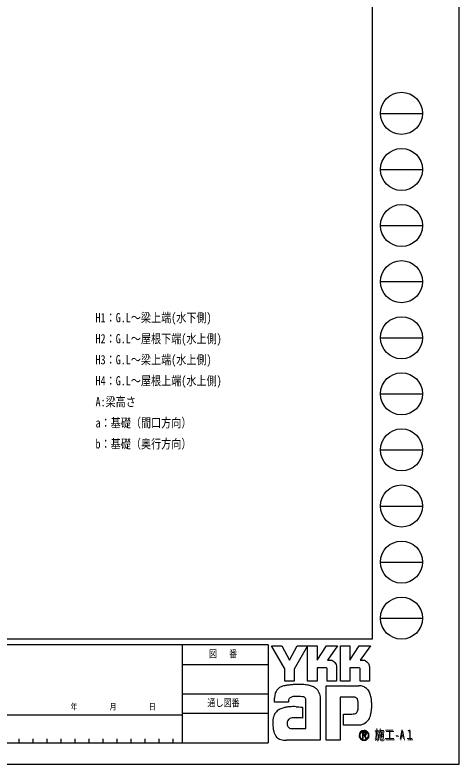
# Model space of a CAD drawing. Units: millimetres, scale not verified. Extents: x -16820 to 16820, y -11880 to 11880.
# Drawn here: x 10487 to 16820, y -11880 to -1197 of the extents above; entities that cross this region are included whole.
import ezdxf
from ezdxf.enums import TextEntityAlignment as Align

# ---------------------------------------------------------------- set-up
doc = ezdxf.new("R2010")
doc.units = ezdxf.units.MM
doc.header["$LTSCALE"] = 50
for name, color, linetype in [('0-0_0', 7, 'Continuous'), ('0-2_USER1', 3, 'Continuous'), ('0-8_YKK_ZWAK', 7, 'Continuous')]:
    doc.layers.add(name, color=color, linetype=linetype)
doc.styles.add('ＭＳ ゴシック', font='')
doc.styles.get('ＭＳ ゴシック').set_extended_font_data('MS Gothic')

# ---------------------------------------------------------------- blocks, each defined once
blk = doc.blocks.new('YKKAPLOGO2')
at = {"layer": '0-0_0'}
for p, q in [((1.01823, 0.08688), (1.01823, 0.08688)), ((0.98117, 0.00303), (0.98117, 0.00303))]:
    blk.add_line(p, q, dxfattribs=at)
blk.add_lwpolyline([(0, 1), (0.10923, 1), (0.19125, 0.8454), (0.27305, 1), (0.38236, 1), (0.24229, 0.75077), (0.24229, 0.62572), (0.14266, 0.62572), (0.14266, 0.75413)], close=True, dxfattribs=at)
for points in [[(0.57723, 0.76674), (0.48294, 0.76674), (0.48294, 0.62583), (0.38248, 0.62583), (0.38248, 1), (0.48294, 1), (0.48294, 0.84693), (0.58175, 1), (0.69976, 1), (0.59389, 0.84507), (0.59764, 0.84507), (0.60178, 0.84507), (0.60603, 0.84507), (0.61013, 0.84507), (0.61378, 0.84507), (0.61674, 0.84507), (0.61871, 0.84507), (0.61943, 0.84507)], [(0.92431, 0.76674), (0.83012, 0.76674), (0.83012, 0.62572), (0.7296, 0.62572), (0.7296, 1), (0.83012, 1), (0.83012, 0.84693), (0.92882, 1), (1.04683, 1), (0.94096, 0.84507), (0.94475, 0.84507), (0.94891, 0.84507), (0.95317, 0.84507), (0.95725, 0.84507), (0.9609, 0.84507), (0.96383, 0.84507), (0.96579, 0.84507), (0.9665, 0.84507)], [(0.64833, 0.83913), (0.66032, 0.83228), (0.67048, 0.82334), (0.67865, 0.8127), (0.68468, 0.80074), (0.6884, 0.78784), (0.68968, 0.77438), (0.68968, 0.62547), (0.59166, 0.62547), (0.59166, 0.75249)], [(0.99544, 0.83913), (1.00747, 0.83228), (1.01767, 0.82334), (1.02588, 0.8127), (1.03194, 0.80074), (1.03569, 0.78784), (1.03697, 0.77438), (1.03697, 0.62572), (0.93874, 0.62572), (0.93874, 0.75249)], [(0.86899, 0.45547), (0.72752, 0.45547), (0.72752, 0), (0.57926, 0), (0.57926, 0.57629), (0.92384, 0.57629)], [(0.50946, 0.49209), (0.51367, 0.47507), (0.51606, 0.45685), (0.51681, 0.43743), (0.51681, 0), (0.15885, 0)], [(1.01689, 0.53557), (1.02656, 0.52337), (1.03381, 0.51155), (1.03886, 0.50085)], [(0.20408, 0.45308), (0.19719, 0.4492), (0.19181, 0.44446), (0.18774, 0.43892), (0.18478, 0.43266), (0.18275, 0.42572), (0.18143, 0.41819), (0.18063, 0.41012), (0.18015, 0.40158), (0.03182, 0.40122), (0.03226, 0.42151), (0.03308, 0.4443)], [(0.26091, 0.35452), (0.28898, 0.35267), (0.31105, 0.35019), (0.32549, 0.34787), (0.33066, 0.34649), (0.33066, 0.23302), (0.31425, 0.23475), (0.29625, 0.23573), (0.27782, 0.2361), (0.26014, 0.23605), (0.24436, 0.23572), (0.23164, 0.23528), (0.22316, 0.2349), (0.22008, 0.23474), (0.20725, 0.2324), (0.19618, 0.22873), (0.18689, 0.2237), (0.17937, 0.2173), (0.17361, 0.2095), (0.16962, 0.20028), (0.16741, 0.18962), (0.16696, 0.17748), (0.16838, 0.16413), (0.17121, 0.15309), (0.17529, 0.14416), (0.18044, 0.13712), (0.18647, 0.13177), (0.19322, 0.12788), (0.2005, 0.12525), (0.20813, 0.12367), (0.3657, 0.12367), (0.3657, 0.41521), (0.36575, 0.42099), (0.36545, 0.42664), (0.36471, 0.43209), (0.36344, 0.43725), (0.36155, 0.44206), (0.35895, 0.44645), (0.35554, 0.45033), (0.35124, 0.45364)], [(0.35124, 0.45364), (0.342, 0.45726), (0.32722, 0.46034), (0.30837, 0.46261), (0.28691, 0.46382), (0.26428, 0.46372), (0.24197, 0.46207)], [(0.91931, 0.36796), (0.91912, 0.38685), (0.91822, 0.40386), (0.91609, 0.41881), (0.91222, 0.43148)], [(1.00458, 0.19), (0.99089, 0.17936), (0.97663, 0.17099), (0.96191, 0.16475), (0.94683, 0.16048), (0.9315, 0.15803), (0.91602, 0.15724), (0.76362, 0.15724), (0.76362, 0.27696), (0.84956, 0.27696), (0.86541, 0.27719), (0.87934, 0.27853), (0.89129, 0.28204)], [(1.00471, 0.06648), (1.00463, 0.06822), (1.00442, 0.06989), (1.00406, 0.0715), (1.00356, 0.07303), (1.00292, 0.07449), (1.00214, 0.07585), (1.00123, 0.07713), (1.00018, 0.0783), (0.99881, 0.07952), (0.99728, 0.08058), (0.99561, 0.08148), (0.9938, 0.08222), (0.99187, 0.0828), (0.9898, 0.08322), (0.98763, 0.08347), (0.98533, 0.08355), (0.96284, 0.08355), (0.96284, 0.01739), (0.96964, 0.01739), (0.96964, 0.0768), (0.98533, 0.0768), (0.98695, 0.07675), (0.98848, 0.07659), (0.9899, 0.07633), (0.99123, 0.07597), (0.99244, 0.0755), (0.99354, 0.07494), (0.99453, 0.07428), (0.99539, 0.07353)], [(0.99804, 0.06648), (0.99763, 0.0633), (0.99649, 0.06079), (0.99478, 0.05888), (0.99266, 0.05749), (0.99028, 0.05655), (0.98779, 0.05596), (0.98535, 0.05567), (0.98311, 0.05559), (0.97722, 0.05559), (0.9802, 0.05054), (0.99962, 0.01716), (1.0074, 0.01716), (0.98867, 0.04929), (0.99042, 0.04963), (0.99209, 0.05008), (0.99368, 0.05061), (0.99518, 0.05124), (0.99658, 0.05196), (0.99789, 0.05277), (0.99909, 0.05368), (1.00018, 0.05467)]]:
    blk.add_lwpolyline(points, dxfattribs=at)
for centre, radius, start, end in [((0.61957, 0.77095), 0.07412, 78.26798, 90.11215), ((0.62064, 0.77635), 0.06862, 66.19963, 78.22058), ((0.96664, 0.77082), 0.07425, 78.27851, 90.10826), ((0.96767, 0.77603), 0.06894, 66.2483, 78.23226), ((0.57776, 0.75284), 0.01391, 358.57817, 92.1683), ((0.9249, 0.7529), 0.01385, 358.29941, 92.43455), ((0.14514, 0.46585), 0.10737, 122.60463, 137.83438), ((0.15933, 0.44289), 0.13436, 108.37421, 122.42809), ((0.18182, 0.36293), 0.21736, 100.93159, 107.35499), ((0.25529, 0.00648), 0.5813, 97.86054, 101.37938), ((0.28979, -0.23318), 0.82342, 94.90201, 97.9576), ((0.29214, -0.25236), 0.84274, 91.6169, 94.94971), ((0.28887, -0.1159), 0.70624, 87.51794, 91.66439), ((0.29804, 0.08078), 0.50934, 81.92631, 87.59083), ((0.32513, 0.26638), 0.32178, 73.67137, 82.05943), ((0.3653, 0.40084), 0.18145, 60.60528, 73.9085), ((0.38175, 0.43364), 0.14482, 52.17347, 59.90542), ((0.9182, 0.41777), 0.15862, 78.73198, 87.96551), ((0.92286, 0.44155), 0.13439, 69.03034, 78.69541), ((0.92719, 0.45311), 0.12204, 59.39484, 68.9885), ((0.9292, 0.45664), 0.11799, 50.3012, 59.3616), ((0.21075, 0.44253), 0.17709, 163.48385, 171.57982), ((0.16494, 0.45612), 0.12932, 152.2125, 163.4865), ((0.14515, 0.46635), 0.10704, 138.03852, 152.12015), ((0.39646, 0.45268), 0.12076, 43.55042, 52.14561), ((0.40456, 0.46051), 0.10949, 34.48659, 43.50182), ((0.40462, 0.46068), 0.10934, 25.58915, 34.43128), ((0.39489, 0.45612), 0.12009, 17.43089, 25.54591), ((0.92847, 0.45581), 0.11909, 42.05209, 50.28551), ((0.86965, 0.42192), 0.18671, 14.76267, 25.00486), ((0.30203, 0.42891), 0.26939, 171.55622, 176.72493), ((0.24324, 0.36015), 0.10084, 102.4979, 112.84632), ((0.26275, 0.27598), 0.18724, 96.37207, 102.75341), ((0.8698, 0.38276), 0.07272, 77.94572, 90.63794), ((0.87611, 0.41241), 0.0424, 60.20991, 77.92418), ((0.88022, 0.42012), 0.03367, 39.8078, 59.75378), ((0.87446, 0.41572), 0.04091, 22.65544, 39.38165), ((0.75514, 0.39071), 0.3054, 7.9139, 14.95041), ((0.64076, 0.37408), 0.42098, 2.54376, 8.01251), ((0.14794, 0.20916), 0.1321, 120.60724, 130.53081), ((0.162, 0.18524), 0.15984, 112.58838, 120.58162), ((0.18093, 0.13977), 0.2091, 106.61303, 112.59024), ((0.2107, 0.03972), 0.31348, 99.87193, 106.59825), ((0.22737, -0.05422), 0.40889, 94.78469, 99.91711), ((0.23549, -0.14769), 0.50271, 90.80099, 94.81812), ((0.23672, -0.21729), 0.57232, 87.57779, 90.82714), ((0.76106, 0.35087), 0.1576, 347.14308, 355.40008), ((0.58215, 0.36624), 0.33717, 355.2339, 0.29193), ((0.59392, 0.36943), 0.46788, 352.8937, 357.82206), ((0.5752, 0.37063), 0.48662, 357.76419, 2.60674), ((0.2165, 0.19082), 0.2018, 164.97537, 174.56739), ((0.16747, 0.20389), 0.15105, 153.89178, 164.94341), ((0.14513, 0.21463), 0.12626, 142.04688, 153.80771), ((0.14082, 0.21772), 0.12096, 130.60221, 141.94427), ((0.87745, 0.31327), 0.03416, 293.91672, 314.09376), ((0.87279, 0.31738), 0.04036, 314.78099, 333.92928), ((0.84282, 0.33193), 0.07367, 334.00676, 347.34989), ((0.93276, 0.2836), 0.11676, 326.23251, 339.61931), ((0.8231, 0.32606), 0.23434, 339.22498, 347.31457), ((0.69178, 0.3567), 0.36919, 347.15166, 352.97565), ((0.30301, 0.18253), 0.28869, 174.55588, 182.47272), ((0.46432, 0.18507), 0.44999, 181.90948, 187.89042), ((0.90566, 0.30152), 0.14907, 311.57033, 318.66243), ((0.88841, 0.31666), 0.17203, 318.67367, 325.29112), ((0.27499, 0.15844), 0.2588, 187.80471, 196.36971), ((0.17503, 0.12891), 0.15456, 196.3102, 208.20993), ((0.98125, 0.04988), 0.05235, 90.09157, 179.92363), ((0.98092, 0.05005), 0.04655, 134.8007, 180.12175), ((0.98106, 0.05031), 0.04646, 89.86602, 135.149), ((0.98125, 0.04998), 0.05225, 44.93442, 90.08536), ((0.98126, 0.04996), 0.04681, 45.03108, 90.11509), ((0.98129, 0.04995), 0.0468, 0.00643, 45.07115), ((0.98166, 0.05014), 0.05184, 359.78949, 45.13288), ((0.1315, 0.10574), 0.10526, 208.29777, 223.35561), ((0.12168, 0.0971), 0.09219, 223.64205, 239.63663), ((0.12983, 0.11193), 0.10909, 239.8785, 253.65355), ((0.14475, 0.16318), 0.16248, 253.69102, 263.74909), ((0.15738, 0.27568), 0.27568, 263.68487, 270.30455), ((0.98093, 0.04983), 0.05203, 179.86065, 225.14399), ((0.98073, 0.04975), 0.04636, 179.75513, 225.29722), ((0.98118, 0.04982), 0.0522, 224.94536, 269.98445), ((0.98108, 0.04933), 0.04631, 224.62822, 270.10973), ((0.98109, 0.05003), 0.047, 270.09072, 359.90926), ((0.98118, 0.05008), 0.05246, 269.98802, 314.93777), ((0.9881, 0.06676), 0.00995, 358.3894, 42.86139), ((0.98829, 0.066), 0.01642, 316.37674, 1.6565), ((0.98153, 0.04974), 0.05197, 314.92572, 0.23508)]:
    blk.add_arc(centre, radius, start, end, dxfattribs=at)

msp = doc.modelspace()

# ---------------------------------------------------------------- linework, layer by layer
at = {"layer": '0-8_YKK_ZWAK'}
for p, q in [((15580.08, 11100), (15580.08, -10100)), ((15580.08, 11100), (15580.08, -10100)), ((15700.08, -2600), (16300.08, -2600)), ((15700.08, -2600), (16300.08, -2600)), ((15700.08, -3400), (16300.08, -3400)), ((15700.08, -3400), (16300.08, -3400)), ((15700.08, -4200), (16300.08, -4200)), ((15700.08, -4200), (16300.08, -4200)), ((15700.08, -5000), (16300.08, -5000)), ((15700.08, -5000), (16300.08, -5000)), ((15700.08, -5800), (16300.08, -5800)), ((15700.08, -5800), (16300.08, -5800)), ((15700.08, -6600), (16300.08, -6600)), ((15700.08, -6600), (16300.08, -6600)), ((15700.08, -7400), (16300.08, -7400)), ((15700.08, -7400), (16300.08, -7400)), ((15700.08, -8200), (16300.08, -8200)), ((15700.08, -8200), (16300.08, -8200)), ((15700.08, -9000), (16300.08, -9000)), ((15700.08, -9000), (16300.08, -9000)), ((15700.08, -9800), (16300.08, -9800)), ((15700.08, -9800), (16300.08, -9800)), ((15580.08, -10100), (-15619.92, -10100)), ((15580.08, -10100), (-15619.92, -10100)), ((12870.08, -10180), (8740.08, -10180)), ((12870.08, -10180), (8740.08, -10180)), ((12870.08, -10180), (12870.08, -11580)), ((14100.08, -10180), (12870.08, -10180)), ((12870.08, -10180), (12870.08, -11580)), ((14100.08, -10180), (12870.08, -10180)), ((14100.08, -10180), (14100.08, -11580)), ((14100.08, -10180), (14100.08, -11580)), ((12870.08, -10460), (14100.08, -10460)), ((12870.08, -10460), (14100.08, -10460)), ((12870.08, -10880), (14100.08, -10880)), ((12870.08, -10880), (14100.08, -10880)), ((8740.08, -11180), (12870.08, -11180)), ((8740.08, -11180), (12870.08, -11180)), ((14100.08, -11160), (12870.08, -11160)), ((14100.08, -11160), (12870.08, -11160)), ((15516.66, -11422.88), (15516.66, -11422.88)), ((10540.08, -11520), (10540.08, -11580)), ((10540.08, -11520), (10540.08, -11580)), ((10740.08, -11520), (10740.08, -11580)), ((10740.08, -11520), (10740.08, -11580)), ((10940.08, -11520), (10940.08, -11580)), ((10940.08, -11520), (10940.08, -11580)), ((11140.08, -11520), (11140.08, -11580)), ((11140.08, -11520), (11140.08, -11580)), ((11340.08, -11520), (11340.08, -11580)), ((11340.08, -11520), (11340.08, -11580)), ((11540.08, -11520), (11540.08, -11580)), ((11540.08, -11520), (11540.08, -11580)), ((11740.08, -11520), (11740.08, -11580)), ((11740.08, -11520), (11740.08, -11580)), ((11940.08, -11520), (11940.08, -11580)), ((11940.08, -11520), (11940.08, -11580)), ((12140.08, -11520), (12140.08, -11580)), ((12140.08, -11520), (12140.08, -11580)), ((12340.08, -11520), (12340.08, -11580)), ((12340.08, -11520), (12340.08, -11580)), ((12540.08, -11520), (12540.08, -11580)), ((12540.08, -11520), (12540.08, -11580)), ((12740.08, -11520), (12740.08, -11580)), ((12740.08, -11520), (12740.08, -11580)), ((15466.69, -11535.92), (15466.69, -11535.92)), ((8740.08, -11580), (12870.08, -11580)), ((8740.08, -11580), (12870.08, -11580)), ((12870.08, -11580), (14100.08, -11580)), ((12870.08, -11580), (14100.08, -11580))]:
    msp.add_line(p, q, dxfattribs=at)
for points in [[(-16820, -11880), (16820, -11880), (16820, 11880), (-16820, 11880)], [(-16820, -11880), (16820, -11880), (16820, 11880), (-16820, 11880)], [(14144.08, -10192), (14291.32, -10192), (14401.89, -10400.4), (14512.16, -10192), (14659.51, -10192), (14470.69, -10527.96), (14470.69, -10696.54), (14336.39, -10696.54), (14336.39, -10523.43)]]:
    msp.add_lwpolyline(points, close=True, dxfattribs=at)
for points in [[(14922.19, -10506.44), (14795.08, -10506.44), (14795.08, -10696.39), (14659.66, -10696.39), (14659.66, -10192), (14795.08, -10192), (14795.08, -10398.34), (14928.28, -10192), (15087.35, -10192), (14944.64, -10400.85), (14949.7, -10400.85), (14955.28, -10400.85), (14961.01, -10400.85), (14966.53, -10400.85), (14971.46, -10400.85), (14975.44, -10400.85), (14978.1, -10400.85), (14979.07, -10400.85)], [(15390.05, -10506.44), (15263.08, -10506.44), (15263.08, -10696.54), (15127.58, -10696.54), (15127.58, -10192), (15263.08, -10192), (15263.08, -10398.34), (15396.13, -10192), (15555.21, -10192), (15412.49, -10400.85), (15417.6, -10400.85), (15423.21, -10400.85), (15428.95, -10400.85), (15434.45, -10400.85), (15439.37, -10400.85), (15443.32, -10400.85), (15445.97, -10400.85), (15446.93, -10400.85)], [(15018.02, -10408.85), (15034.2, -10418.09), (15047.89, -10430.13), (15058.9, -10444.47), (15067.02, -10460.6), (15072.04, -10477.99), (15073.77, -10496.14), (15073.77, -10696.87), (14941.64, -10696.87), (14941.64, -10525.64)], [(15485.93, -10408.85), (15502.15, -10418.09), (15515.9, -10430.13), (15526.96, -10444.47), (15535.13, -10460.6), (15540.19, -10477.99), (15541.92, -10496.14), (15541.92, -10696.54), (15409.5, -10696.54), (15409.5, -10525.64)], [(15315.48, -10926.03), (15124.78, -10926.03), (15124.78, -11540), (14924.92, -11540), (14924.92, -10763.17), (15389.41, -10763.17)], [(14830.83, -10876.66), (14836.51, -10899.61), (14839.72, -10924.17), (14840.74, -10950.34), (14840.74, -11540), (14358.21, -11540)], [(15514.85, -10818.05), (15527.89, -10834.5), (15537.65, -10850.44), (15544.46, -10864.86)], [(14419.18, -10929.25), (14409.89, -10934.48), (14402.64, -10940.87), (14397.15, -10948.33), (14393.17, -10956.78), (14390.42, -10966.12), (14388.64, -10976.28), (14387.56, -10987.16), (14386.92, -10998.67), (14186.98, -10999.16), (14187.56, -10971.81), (14188.67, -10941.09)], [(14495.79, -11062.11), (14533.63, -11064.61), (14563.38, -11067.94), (14582.84, -11071.07), (14589.82, -11072.93), (14589.82, -11225.89), (14567.69, -11223.56), (14543.42, -11222.24), (14518.59, -11221.73), (14494.75, -11221.81), (14473.47, -11222.25), (14456.33, -11222.84), (14444.9, -11223.35), (14440.74, -11223.57), (14423.45, -11226.73), (14408.54, -11231.68), (14396.01, -11238.45), (14385.87, -11247.08), (14378.11, -11257.59), (14372.73, -11270.02), (14369.74, -11284.4), (14369.14, -11300.76), (14371.05, -11318.75), (14374.87, -11333.63), (14380.37, -11345.67), (14387.31, -11355.16), (14395.44, -11362.38), (14404.54, -11367.62), (14414.35, -11371.16), (14424.64, -11373.29), (14637.05, -11373.29), (14637.05, -10980.3), (14637.11, -10972.5), (14636.7, -10964.89), (14635.71, -10957.55), (14634, -10950.58), (14631.45, -10944.1), (14627.94, -10938.19), (14623.35, -10932.95), (14617.55, -10928.5)], [(14617.55, -10928.5), (14605.09, -10923.61), (14585.18, -10919.46), (14559.76, -10916.41), (14530.83, -10914.78), (14500.33, -10914.91), (14470.25, -10917.14)], [(15383.31, -11043.99), (15383.06, -11018.53), (15381.84, -10995.59), (15378.97, -10975.45), (15373.75, -10958.37)], [(15498.25, -11283.89), (15479.8, -11298.23), (15460.58, -11309.5), (15440.73, -11317.92), (15420.4, -11323.68), (15399.74, -11326.98), (15378.88, -11328.04), (15173.44, -11328.04), (15173.44, -11166.65), (15289.29, -11166.65), (15310.65, -11166.35), (15329.43, -11164.54), (15345.54, -11159.81)], [(15498.42, -11450.39), (15498.33, -11448.04), (15498.03, -11445.79), (15497.55, -11443.62), (15496.87, -11441.55), (15496.01, -11439.59), (15494.96, -11437.75), (15493.73, -11436.03), (15492.32, -11434.45), (15490.47, -11432.81), (15488.41, -11431.38), (15486.16, -11430.17), (15483.73, -11429.17), (15481.11, -11428.39), (15478.33, -11427.83), (15475.4, -11427.49), (15472.31, -11427.37), (15441.99, -11427.37), (15441.99, -11516.56), (15451.16, -11516.56), (15451.16, -11436.47), (15472.31, -11436.47), (15474.49, -11436.54), (15476.55, -11436.75), (15478.47, -11437.11), (15480.25, -11437.6), (15481.89, -11438.22), (15483.37, -11438.98), (15484.7, -11439.87), (15485.86, -11440.89)], [(15489.44, -11450.39), (15488.88, -11454.67), (15487.35, -11458.05), (15485.05, -11460.63), (15482.18, -11462.5), (15478.97, -11463.78), (15475.62, -11464.56), (15472.33, -11464.96), (15469.31, -11465.06), (15461.38, -11465.06), (15465.38, -11471.88), (15491.57, -11516.86), (15502.06, -11516.86), (15476.8, -11473.56), (15479.17, -11473.09), (15481.42, -11472.5), (15483.56, -11471.78), (15485.58, -11470.93), (15487.47, -11469.96), (15489.23, -11468.86), (15490.85, -11467.64), (15492.32, -11466.3)]]:
    msp.add_lwpolyline(points, dxfattribs=at)
for centre in [(16000.08, -2600), (16000.08, -2600), (16000.08, -3400), (16000.08, -3400), (16000.08, -4200), (16000.08, -4200), (16000.08, -5000), (16000.08, -5000), (16000.08, -5800), (16000.08, -5800), (16000.08, -6600), (16000.08, -6600), (16000.08, -7400), (16000.08, -7400), (16000.08, -8200), (16000.08, -8200), (16000.08, -9000), (16000.08, -9000), (16000.08, -9800), (16000.08, -9800)]:
    msp.add_circle(centre, 300, dxfattribs=at)
for centre, radius, start, end in [((14979.26, -10500.76), 99.91, 78.26798, 90.11215), ((14980.7, -10493.48), 92.5, 66.19963, 78.22058), ((15447.12, -10500.93), 100.09, 78.27851, 90.10826), ((15448.5, -10493.92), 92.94, 66.2483, 78.23226), ((14922.9, -10525.17), 18.75, 358.57817, 92.1683), ((15390.84, -10525.08), 18.66, 358.29941, 92.43455), ((14358.86, -10942.98), 181.11, 108.37421, 122.42809), ((14389.17, -11050.77), 293, 100.93159, 107.35499), ((14488.21, -11531.27), 783.59, 97.86054, 101.37938), ((14534.71, -11854.32), 1109.97, 94.90201, 97.9576), ((14537.88, -11880.18), 1136.01, 91.6169, 94.94971), ((14533.48, -11696.24), 952.01, 87.51794, 91.66439), ((14545.84, -11431.1), 686.59, 81.92631, 87.59083), ((14582.35, -11180.92), 433.76, 73.67137, 82.05943), ((14636.5, -10999.67), 244.6, 60.60528, 73.9085), ((14658.67, -10955.46), 195.21, 52.17347, 59.90542), ((15381.82, -10976.85), 213.82, 78.73198, 87.96551), ((15388.09, -10944.79), 181.15, 69.03034, 78.69541), ((15393.93, -10929.2), 164.51, 59.39484, 68.9885), ((15396.64, -10924.46), 159.04, 50.3012, 59.3616), ((14428.16, -10943.47), 238.72, 163.48385, 171.57982), ((14366.42, -10925.15), 174.32, 152.2125, 163.4865), ((14339.75, -10911.36), 144.29, 138.03852, 152.12015), ((14339.73, -10912.03), 144.73, 122.60463, 137.83438), ((14678.5, -10929.79), 162.78, 43.55042, 52.14561), ((14689.43, -10919.23), 147.59, 34.48659, 43.50182), ((14689.5, -10919.01), 147.4, 25.58915, 34.43128), ((14676.39, -10925.15), 161.88, 17.43089, 25.54591), ((15395.65, -10925.57), 160.53, 42.05209, 50.28551), ((15316.37, -10971.25), 251.69, 14.76267, 25.00486), ((14551.22, -10961.83), 363.14, 171.55622, 176.72493), ((14471.96, -11054.52), 135.93, 102.4979, 112.84632), ((14498.26, -11167.97), 252.4, 96.37207, 102.75341), ((15316.57, -11024.04), 98.02, 77.94572, 90.63794), ((15325.08, -10984.07), 57.15, 60.20991, 77.92418), ((15330.61, -10973.68), 45.39, 39.8078, 59.75378), ((15322.85, -10979.62), 55.15, 22.65544, 39.38165), ((15162.01, -11013.32), 411.68, 7.9139, 14.95041), ((15007.83, -11035.74), 567.48, 2.54376, 8.01251), ((14343.5, -11258.05), 178.07, 120.60724, 130.53081), ((14362.46, -11290.29), 215.47, 112.58838, 120.58162), ((14387.97, -11351.6), 281.87, 106.61303, 112.59024), ((14428.1, -11486.45), 422.57, 99.87193, 106.59825), ((14450.58, -11613.09), 551.18, 94.78469, 99.91711), ((14461.52, -11739.08), 677.65, 90.80099, 94.81812), ((14463.18, -11832.9), 771.48, 87.57779, 90.82714), ((15169.99, -11067.03), 212.44, 347.14308, 355.40008), ((14928.81, -11046.31), 454.5, 355.2339, 0.29193), ((14944.68, -11042.01), 630.7, 352.8937, 357.82206), ((14919.45, -11040.38), 655.97, 357.76419, 2.60674), ((14435.93, -11282.78), 272.02, 164.97537, 174.56739), ((14369.83, -11265.16), 203.61, 153.89178, 164.94341), ((14339.71, -11250.68), 170.2, 142.04688, 153.80771), ((14333.9, -11246.51), 163.05, 130.60221, 141.94427), ((15326.88, -11117.71), 46.05, 293.91672, 314.09376), ((15320.6, -11112.17), 54.4, 314.78099, 333.92928), ((15280.2, -11092.55), 99.31, 334.00676, 347.34989), ((15401.44, -11157.7), 157.39, 326.23251, 339.61931), ((15253.62, -11100.47), 315.9, 339.22498, 347.31457), ((15076.6, -11059.17), 497.67, 347.15166, 352.97565), ((14552.53, -11293.95), 389.16, 174.55588, 182.47272), ((14769.99, -11290.53), 606.59, 181.90948, 187.89042), ((15364.91, -11133.55), 200.95, 311.57033, 318.66243), ((15341.65, -11113.15), 231.89, 318.67367, 325.29112), ((14514.77, -11326.42), 348.86, 187.80471, 196.36971), ((14380.02, -11366.23), 208.35, 196.3102, 208.20993), ((15466.81, -11472.76), 70.56, 90.09157, 179.92363), ((15466.36, -11472.53), 62.75, 134.8007, 180.12175), ((15466.55, -11472.18), 62.62, 89.86602, 135.149), ((15466.82, -11472.65), 63.1, 45.03108, 90.11509), ((15466.8, -11472.62), 70.43, 44.93442, 90.08536), ((15466.86, -11472.67), 63.09, 0.00643, 45.07115), ((15467.36, -11472.41), 69.88, 359.78949, 45.13288), ((14321.34, -11397.46), 141.88, 208.29777, 223.35561), ((14308.1, -11409.1), 124.27, 223.64205, 239.63663), ((14319.09, -11389.12), 147.06, 239.8785, 253.65355), ((14339.2, -11320.03), 219.02, 253.69102, 263.74909), ((14356.23, -11168.39), 371.62, 263.68487, 270.30455), ((15466.38, -11472.84), 70.14, 179.86065, 225.14399), ((15466.11, -11472.93), 62.49, 179.75513, 225.29722), ((15466.71, -11472.84), 70.37, 224.94536, 269.98445), ((15466.57, -11473.5), 62.42, 224.62822, 270.10973), ((15466.59, -11472.56), 63.35, 270.09072, 359.90926), ((15466.71, -11472.5), 70.72, 269.98802, 314.93777), ((15476.03, -11450.01), 13.41, 358.3894, 42.86139), ((15476.3, -11451.03), 22.14, 316.37674, 1.6565), ((15467.19, -11472.95), 70.06, 314.92572, 0.23508)]:
    msp.add_arc(centre, radius, start, end, dxfattribs=at)

# ---------------------------------------------------------------- block references
at = {"layer": '0-8_YKK_ZWAK', "xscale": 1348, "yscale": 1348}
msp.add_blockref('YKKAPLOGO2', (14144.08, -11540), dxfattribs=at)

# ---------------------------------------------------------------- texts
at = {"layer": '0-2_USER1', "style": 'ＭＳ ゴシック', "width": 0.8}
for s, p in [('H1：G.L～梁上端(水下側)', (11636.12, -5619.13)), ('H2：G.L～屋根下端(水上側)', (11636.12, -5919.13)), ('H3：G.L～梁上端(水上側)', (11636.12, -6219.13)), ('H4：G.L～屋根上端(水上側)', (11636.12, -6519.13)), ('A:梁高さ', (11636.12, -6819.13)), ('a：基礎（間口方向）', (11636.12, -7119.13)), ('b：基礎（奥行方向）', (11636.12, -7419.13))]:
    msp.add_text(s, height=132, dxfattribs=at).set_placement(p, align=Align.BOTTOM_LEFT)
at = {"layer": '0-8_YKK_ZWAK', "style": 'ＭＳ ゴシック', "width": 0.8}
for s, height, p in [('図\u3000 番', 102.6, (13253.61, -10390)), ('図\u3000 番', 102.6, (13253.61, -10390)), ('通し図番', 102.6, (13231.21, -11090)), ('通し図番', 102.6, (13231.21, -11090)), ('年        月        日', 87.98, (11279.63, -11132.86)), ('年        月        日', 87.98, (11279.63, -11132.86)), ('施工-A１', 132, (15611.31, -11560.81)), ('施工-A１', 132, (15620.08, -11580))]:
    msp.add_text(s, height=height, dxfattribs=at).set_placement(p, align=Align.BOTTOM_LEFT)

doc.saveas('drawing.dxf')
